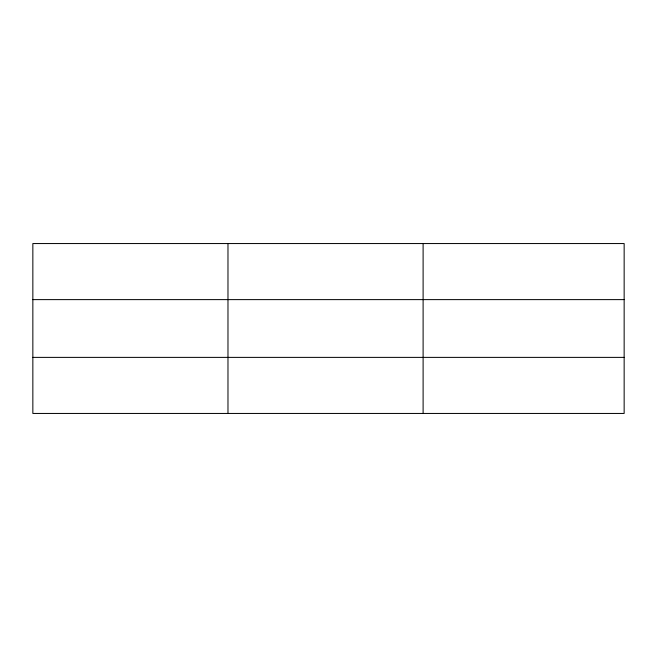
<?xml version="1.0" encoding="UTF-8"?>
<svg xmlns="http://www.w3.org/2000/svg" width="657" height="657" viewBox="0 0 657 657"><rect width="100%" height="100%" fill="white"/><g stroke="black" fill="none" stroke-linecap="round" stroke-linejoin="round"><path stroke-width="0.99" d="M227.979 243.55L227.979 413.45M423.108 243.55L423.108 413.45M624.15 299.617L624.15 243.55L32.85 243.55L32.85 413.45L624.15 413.45L624.15 299.617L32.85 299.617M32.85 357.383L624.15 357.383"/></g></svg>
